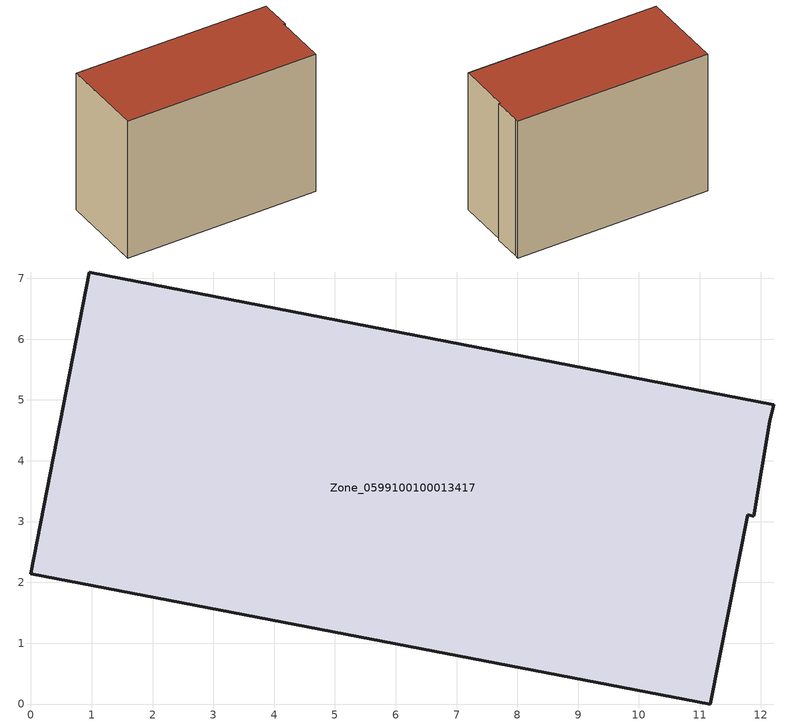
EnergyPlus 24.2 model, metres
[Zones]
Zone_0599100100013417
 floor ground (C_G): 11.79,3.11 11.18,0 0,2.14 0.96,7.1 12.21,4.92 12.15,4.65 11.88,3.09 z0
 wall outside (C_F): 0.96,7.1 0,2.14 11.18,0 11.79,3.11 11.88,3.09 12.15,4.65 12.21,4.92 0.96,7.1 z0:8.58
 roof outside (C_R): 11.88,3.09 12.15,4.65 12.21,4.92 0.96,7.1 0,2.14 11.18,0 11.79,3.11 z8.58
[BUILDING]
Pand.0599100100013417: North Axis=0; Terrain=City; Loads Convergence Tolerance Value=0.04; Temperature Convergence Tolerance Value=0.4; Solar Distribution=FullExterior; Maximum Number of Warmup Days=25; Minimum Number of Warmup Days=1
[Site:Location]
Rotterdam.The.Hague.AP_ZH_NLD Design_Conditions: Latitude=51.96; Longitude=4.45; Time Zone=1; Elevation=-4.5
[SITE:GROUNDTEMPERATURE:BUILDINGSURFACE]
18, 18, 18, 18, 18, 18, 18, 18, 18, 18, 18, 18
[MATERIAL] Thermal Absorptance=0.9; Solar Absorptance=0.7; Visible Absorptance=0.7
Name | Roughness | Thickness | Conductivity | Density | Specific Heat
G.TI.2015-2018 | MediumSmooth | 0.15 | 0.0428571 | 540 | 1210
F.TI.2015-2018 | Rough | 0.3 | 0.0666667 | 1920 | 840
R.TI.2015-2018 | MediumRough | 0.2 | 0.0333333 | 1500 | 1000
[CONSTRUCTION]
C_G: G.TI.2015-2018
C_F: F.TI.2015-2018
C_R: R.TI.2015-2018
[ZONE]
Zone_0599100100013417: Type=1; Multiplier=1; Ceiling Height=Autocalculate; Volume=Autocalculate; Floor Area=autocalculate; Part of Total Floor Area=Yes
[ZONEINFILTRATION:DESIGNFLOWRATE]
Infil_Zone_0599100100013417: Zone or ZoneList or Space or SpaceList=Zone_0599100100013417; Schedule=AlwaysOn; Design Flow Rate Calculation Method=Flow/Area; Flow Rate per Floor Area=0.0015; Constant Term Coefficient=1; Temperature Term Coefficient=0; Velocity Term Coefficient=0; Velocity Squared Term Coefficient=0
[HVACTEMPLATE:ZONE:IDEALLOADSAIRSYSTEM]
Zone_0599100100013417: Maximum Heating Supply Air Temperature=50; Minimum Cooling Supply Air Temperature=13; Maximum Heating Supply Air Humidity Ratio=0.0156; Minimum Cooling Supply Air Humidity Ratio=0.0077; Heating Limit=NoLimit; Cooling Limit=NoLimit; Dehumidification Control Type=ConstantSensibleHeatRatio; Cooling Sensible Heat Ratio=0.7; Dehumidification Setpoint=60; Humidification Control Type=None; Humidification Setpoint=30; Outdoor Air Method=None; Outdoor Air Flow Rate per Person=0.00944; Outdoor Air Flow Rate per Zone Floor Area=0; Outdoor Air Flow Rate per Zone=0; Demand Controlled Ventilation Type=None; Outdoor Air Economizer Type=NoEconomizer; Heat Recovery Type=None; Sensible Heat Recovery Effectiveness=0.7; Latent Heat Recovery Effectiveness=0.65
[ZONECONTROL:THERMOSTAT]
ThermostatControl_Zone_0599100100013417: Zone or ZoneList=Zone_0599100100013417; Control Type Schedule=DualSetpointControlType; Control 1=Thermostat_Zone_0599100100013417; Temperature Difference Between Cutout And Setpoint=0
[THERMOSTATSETPOINT:DUALSETPOINT]
Thermostat_Zone_0599100100013417: Heating Setpoint Temperature Schedule=HeatingSetpoint_Zone_0599100100013417; Cooling Setpoint Temperature Schedule=CoolingSetpoint_Zone_0599100100013417
[SCHEDULE:COMPACT]
HeatingSetpoint_Zone_0599100100013417: Through: 12/31, For: AllDays, Until: 24:00, 21
CoolingSetpoint_Zone_0599100100013417: Through: 12/31, For: AllDays, Until: 24:00, 24
DualSetpointControlType: Through: 12/31, For: AllDays, Until: 24:00, 4
AlwaysOn: Through: 12/31, For: AllDays, Until: 24:00, 1
